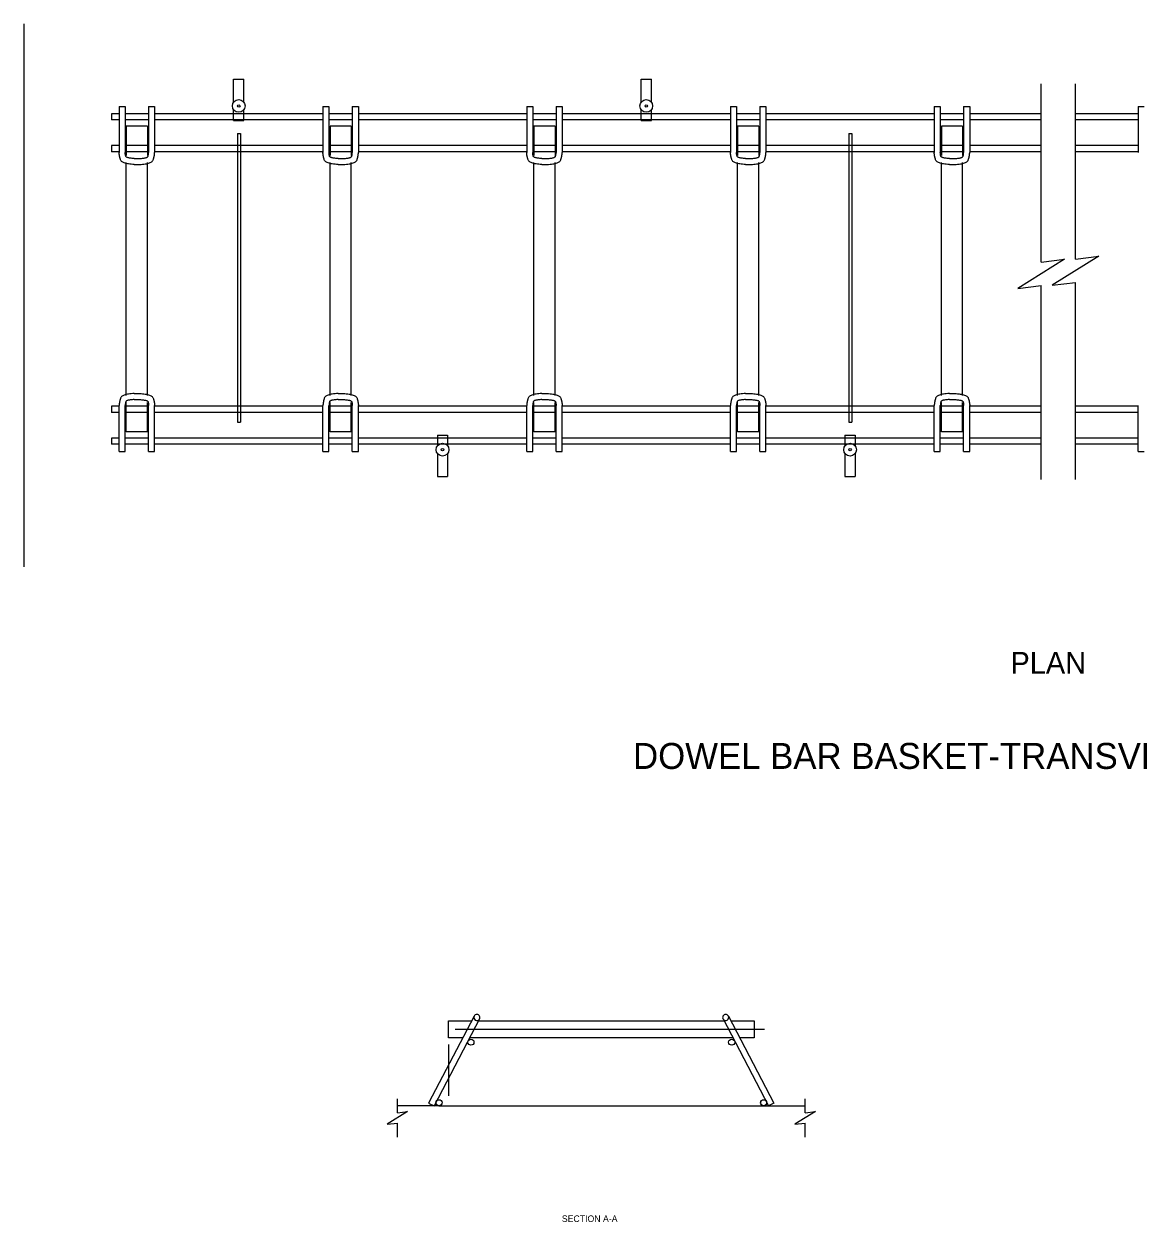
# Model space of a CAD drawing. Extents: x -1102.3 to -1073.6, y 467.2 to 482.5.
# Drawn here: x -1101.46 to -1095.99, y 476.43 to 482.31 of the extents above; entities that cross this region are included whole.
import ezdxf

# ---------------------------------------------------------------- set-up
doc = ezdxf.new("R2010")
doc.units = 0
for name, color, linetype in [('rd_NO-PLOT', 7, 'Continuous'), ('rd_PAVEMENT-anno', 7, 'Continuous'), ('str_Center-Line-A', 7, 'Continuous'), ('str_Concrete-A', 7, 'Continuous'), ('str_Grades-Finish-Grade-A', 7, 'Continuous'), ('str_Layout-A', 7, 'Continuous'), ('str_Misc-Steel-C', 7, 'Continuous'), ('str_Reinforcement-A', 7, 'Continuous'), ('str_Reinforcement-B', 7, 'Continuous')]:
    doc.layers.add(name, color=color, linetype=linetype)

msp = doc.modelspace()

# ---------------------------------------------------------------- linework, layer by layer
at = {"layer": 'rd_PAVEMENT-anno'}
msp.add_line((-1099.3739, 477.2997), (-1099.3739, 477.0483), dxfattribs=at)
at = {"layer": 'str_Center-Line-A'}
msp.add_line((-1097.8239, 477.3743), (-1099.3415, 477.3743), dxfattribs=at)
at = {"layer": 'str_Concrete-A'}
msp.add_line((-1101.4572, 482.3097), (-1101.4572, 479.6445), dxfattribs=at)
at = {"layer": 'str_Grades-Finish-Grade-A'}
for p, q in [((-1099.4206, 476.9993), (-1099.6248, 476.9993)), ((-1099.4206, 476.9993), (-1097.8032, 476.9993)), ((-1097.8025, 476.9993), (-1097.6236, 476.9993))]:
    msp.add_line(p, q, dxfattribs=at)
at = {"layer": 'str_Layout-A'}
for p, q in [((-1096.4652, 481.2975), (-1096.4652, 482.0156)), ((-1096.2966, 481.3125), (-1096.2966, 482.0156)), ((-1096.4652, 481.1404), (-1096.4652, 481.2975)), ((-1096.2966, 481.1554), (-1096.2966, 481.3125)), ((-1096.4652, 480.869), (-1096.4652, 481.0261)), ((-1096.2966, 480.8839), (-1096.2966, 481.0411)), ((-1096.2966, 480.0736), (-1096.2966, 480.8839)), ((-1096.4652, 480.0736), (-1096.4652, 480.869)), ((-1099.6248, 476.9649), (-1099.6248, 477.0337)), ((-1097.6236, 476.9649), (-1097.6236, 477.0337)), ((-1099.6248, 476.8462), (-1099.6248, 476.9149)), ((-1097.6236, 476.8462), (-1097.6236, 476.9149))]:
    msp.add_line(p, q, dxfattribs=at)
for points in [[(-1096.2966, 481.1554), (-1096.1823, 481.1696), (-1096.4109, 481.0268), (-1096.2966, 481.0411)], [(-1096.4652, 481.1404), (-1096.3509, 481.1547), (-1096.5795, 481.0118), (-1096.4652, 481.0261)], [(-1099.6248, 476.9649), (-1099.5748, 476.9712), (-1099.6748, 476.9087), (-1099.6248, 476.9149)], [(-1097.6236, 476.9649), (-1097.5736, 476.9712), (-1097.6736, 476.9087), (-1097.6236, 476.9149)]]:
    msp.add_lwpolyline(points, dxfattribs=at)
at = {"layer": 'str_Misc-Steel-C'}
for p, q in [((-1100.4282, 482.0384), (-1100.3783, 482.0384)), ((-1100.4282, 481.9259), (-1100.4282, 482.0384)), ((-1100.3783, 481.9259), (-1100.3783, 482.0384)), ((-1098.4282, 482.0384), (-1098.3783, 482.0384)), ((-1098.4282, 481.9259), (-1098.4282, 482.0384)), ((-1098.3783, 481.9259), (-1098.3783, 482.0384)), ((-1100.4282, 481.8366), (-1100.4282, 481.8884)), ((-1100.3783, 481.8366), (-1100.3783, 481.8884)), ((-1098.4282, 481.8366), (-1098.4282, 481.8884)), ((-1098.3783, 481.8366), (-1098.3783, 481.8884)), ((-1100.4282, 481.8366), (-1100.3783, 481.8366)), ((-1098.4282, 481.8366), (-1098.3783, 481.8366)), ((-1099.4282, 480.2907), (-1099.4282, 480.2389)), ((-1099.4282, 480.2907), (-1099.3783, 480.2907)), ((-1099.3783, 480.2907), (-1099.3783, 480.2389)), ((-1097.4282, 480.2907), (-1097.4282, 480.2389)), ((-1097.4282, 480.2907), (-1097.3783, 480.2907)), ((-1097.3783, 480.2907), (-1097.3783, 480.2389)), ((-1099.4282, 480.2014), (-1099.4282, 480.0889)), ((-1099.3783, 480.2014), (-1099.3783, 480.0889)), ((-1097.4282, 480.2014), (-1097.4282, 480.0889)), ((-1097.3783, 480.2014), (-1097.3783, 480.0889)), ((-1099.4282, 480.0889), (-1099.3783, 480.0889)), ((-1097.4282, 480.0889), (-1097.3783, 480.0889))]:
    msp.add_line(p, q, dxfattribs=at)
for centre, radius in [((-1100.4032, 481.9072), 0.0312), ((-1098.4032, 481.9072), 0.0312), ((-1100.4032, 481.9072), 0.00625), ((-1098.4032, 481.9072), 0.00625), ((-1099.4032, 480.2201), 0.0312), ((-1099.4032, 480.2201), 0.00625), ((-1097.4032, 480.2201), 0.0312), ((-1097.4032, 480.2201), 0.00625)]:
    msp.add_circle(centre, radius, dxfattribs=at)
at = {"layer": 'str_Reinforcement-A'}
for p, q in [((-1100.99, 481.905), (-1100.9603, 481.905)), ((-1100.99, 481.905), (-1100.99, 481.6793)), ((-1100.9603, 481.905), (-1100.9603, 481.6793)), ((-1100.8458, 481.905), (-1100.8458, 481.6793)), ((-1100.8458, 481.905), (-1100.816, 481.905)), ((-1100.816, 481.905), (-1100.816, 481.6793)), ((-1099.99, 481.905), (-1099.9603, 481.905)), ((-1099.99, 481.905), (-1099.99, 481.6793)), ((-1099.9603, 481.905), (-1099.9603, 481.6793)), ((-1099.8458, 481.905), (-1099.8458, 481.6793)), ((-1099.8458, 481.905), (-1099.816, 481.905)), ((-1099.816, 481.905), (-1099.816, 481.6793)), ((-1098.99, 481.905), (-1098.9603, 481.905)), ((-1098.99, 481.905), (-1098.99, 481.6793)), ((-1098.9603, 481.905), (-1098.9603, 481.6793)), ((-1098.8458, 481.905), (-1098.8458, 481.6793)), ((-1098.8458, 481.905), (-1098.816, 481.905)), ((-1098.816, 481.905), (-1098.816, 481.6793)), ((-1097.99, 481.905), (-1097.9603, 481.905)), ((-1097.99, 481.905), (-1097.99, 481.6793)), ((-1097.9603, 481.905), (-1097.9603, 481.6793)), ((-1097.8458, 481.905), (-1097.8458, 481.6793)), ((-1097.8458, 481.905), (-1097.816, 481.905)), ((-1097.816, 481.905), (-1097.816, 481.6793)), ((-1096.99, 481.905), (-1096.9603, 481.905)), ((-1096.99, 481.905), (-1096.99, 481.6793)), ((-1096.9603, 481.905), (-1096.9603, 481.6793)), ((-1096.8458, 481.905), (-1096.8458, 481.6793)), ((-1096.8458, 481.905), (-1096.816, 481.905)), ((-1096.816, 481.905), (-1096.816, 481.6793)), ((-1095.99, 481.905), (-1095.9603, 481.905)), ((-1095.99, 481.905), (-1095.99, 481.6793)), ((-1101.028, 481.8687), (-1101.028, 481.839)), ((-1100.99, 481.8687), (-1101.028, 481.8687)), ((-1100.99, 481.839), (-1101.028, 481.839)), ((-1100.8458, 481.8687), (-1100.9603, 481.8687)), ((-1100.8458, 481.839), (-1100.9603, 481.839)), ((-1099.99, 481.8687), (-1100.816, 481.8687)), ((-1099.99, 481.839), (-1100.816, 481.839)), ((-1099.8458, 481.8687), (-1099.9603, 481.8687)), ((-1099.8458, 481.839), (-1099.9603, 481.839)), ((-1098.99, 481.8687), (-1099.816, 481.8687)), ((-1098.99, 481.839), (-1099.816, 481.839)), ((-1098.8458, 481.8687), (-1098.9603, 481.8687)), ((-1098.8458, 481.839), (-1098.9603, 481.839)), ((-1097.99, 481.8687), (-1098.816, 481.8687)), ((-1097.99, 481.839), (-1098.816, 481.839)), ((-1097.8458, 481.8687), (-1097.9603, 481.8687)), ((-1097.8458, 481.839), (-1097.9603, 481.839)), ((-1096.99, 481.8687), (-1097.816, 481.8687)), ((-1096.99, 481.839), (-1097.816, 481.839)), ((-1096.8458, 481.8687), (-1096.9603, 481.8687)), ((-1096.8458, 481.839), (-1096.9603, 481.839)), ((-1096.4652, 481.8687), (-1096.816, 481.8687)), ((-1096.4652, 481.839), (-1096.816, 481.839)), ((-1095.99, 481.8687), (-1096.2966, 481.8687)), ((-1095.99, 481.839), (-1096.2966, 481.839)), ((-1100.4092, 481.7723), (-1100.3943, 481.7723)), ((-1100.4092, 481.7723), (-1100.4092, 480.355)), ((-1100.3943, 481.7723), (-1100.3943, 480.355)), ((-1097.4092, 481.7723), (-1097.3943, 481.7723)), ((-1097.4092, 481.7723), (-1097.4092, 480.355)), ((-1097.3943, 481.7723), (-1097.3943, 480.355)), ((-1101.028, 481.7125), (-1101.028, 481.6827)), ((-1100.99, 481.7125), (-1101.028, 481.7125)), ((-1100.8458, 481.7125), (-1100.9603, 481.7125)), ((-1099.99, 481.7125), (-1100.816, 481.7125)), ((-1099.8458, 481.7125), (-1099.9603, 481.7125)), ((-1098.99, 481.7125), (-1099.816, 481.7125)), ((-1098.8458, 481.7125), (-1098.9603, 481.7125)), ((-1097.99, 481.7125), (-1098.816, 481.7125)), ((-1097.8458, 481.7125), (-1097.9603, 481.7125)), ((-1096.99, 481.7125), (-1097.816, 481.7125)), ((-1096.8458, 481.7125), (-1096.9603, 481.7125)), ((-1096.4652, 481.7125), (-1096.816, 481.7125)), ((-1095.99, 481.7125), (-1096.2966, 481.7125)), ((-1100.99, 481.6827), (-1101.028, 481.6827)), ((-1100.8458, 481.6827), (-1100.9603, 481.6827)), ((-1100.9158, 481.6494), (-1100.8902, 481.6494)), ((-1099.99, 481.6827), (-1100.816, 481.6827)), ((-1099.8458, 481.6827), (-1099.9603, 481.6827)), ((-1099.9158, 481.6494), (-1099.8902, 481.6494)), ((-1098.99, 481.6827), (-1099.816, 481.6827)), ((-1098.8458, 481.6827), (-1098.9603, 481.6827)), ((-1098.9158, 481.6494), (-1098.8902, 481.6494)), ((-1097.99, 481.6827), (-1098.816, 481.6827)), ((-1097.8458, 481.6827), (-1097.9603, 481.6827)), ((-1097.9158, 481.6494), (-1097.8902, 481.6494)), ((-1096.99, 481.6827), (-1097.816, 481.6827)), ((-1096.8458, 481.6827), (-1096.9603, 481.6827)), ((-1096.9158, 481.6494), (-1096.8902, 481.6494)), ((-1096.4652, 481.6827), (-1096.816, 481.6827)), ((-1095.99, 481.6827), (-1096.2966, 481.6827)), ((-1100.9158, 481.6197), (-1100.8902, 481.6197)), ((-1099.9158, 481.6197), (-1099.8902, 481.6197)), ((-1098.9158, 481.6197), (-1098.8902, 481.6197)), ((-1097.9158, 481.6197), (-1097.8902, 481.6197)), ((-1096.9158, 481.6197), (-1096.8902, 481.6197)), ((-1100.9158, 480.4959), (-1100.8902, 480.4959)), ((-1100.9158, 480.4662), (-1100.8902, 480.4662)), ((-1099.9158, 480.4959), (-1099.8902, 480.4959)), ((-1099.9158, 480.4662), (-1099.8902, 480.4662)), ((-1098.9158, 480.4959), (-1098.8902, 480.4959)), ((-1098.9158, 480.4662), (-1098.8902, 480.4662)), ((-1097.9158, 480.4959), (-1097.8902, 480.4959)), ((-1097.9158, 480.4662), (-1097.8902, 480.4662)), ((-1096.9158, 480.4959), (-1096.8902, 480.4959)), ((-1096.9158, 480.4662), (-1096.8902, 480.4662)), ((-1101.028, 480.4329), (-1101.028, 480.4031)), ((-1100.99, 480.4329), (-1101.028, 480.4329)), ((-1100.99, 480.4031), (-1101.028, 480.4031)), ((-1100.99, 480.2106), (-1100.99, 480.4363)), ((-1100.9603, 480.2106), (-1100.9603, 480.4363)), ((-1100.8458, 480.4329), (-1100.9603, 480.4329)), ((-1100.8458, 480.4031), (-1100.9603, 480.4031)), ((-1100.8458, 480.2106), (-1100.8458, 480.4363)), ((-1100.816, 480.2106), (-1100.816, 480.4363)), ((-1099.99, 480.4329), (-1100.816, 480.4329)), ((-1099.99, 480.4031), (-1100.816, 480.4031)), ((-1099.99, 480.2106), (-1099.99, 480.4363)), ((-1099.9603, 480.2106), (-1099.9603, 480.4363)), ((-1099.8458, 480.4329), (-1099.9603, 480.4329)), ((-1099.8458, 480.4031), (-1099.9603, 480.4031)), ((-1099.8458, 480.2106), (-1099.8458, 480.4363)), ((-1099.816, 480.2106), (-1099.816, 480.4363)), ((-1098.99, 480.4329), (-1099.816, 480.4329)), ((-1098.99, 480.4031), (-1099.816, 480.4031)), ((-1098.99, 480.2106), (-1098.99, 480.4363)), ((-1098.9603, 480.2106), (-1098.9603, 480.4363)), ((-1098.8458, 480.4329), (-1098.9603, 480.4329)), ((-1098.8458, 480.4031), (-1098.9603, 480.4031)), ((-1098.8458, 480.2106), (-1098.8458, 480.4363)), ((-1098.816, 480.2106), (-1098.816, 480.4363)), ((-1097.99, 480.4329), (-1098.816, 480.4329)), ((-1097.99, 480.4031), (-1098.816, 480.4031)), ((-1097.99, 480.2106), (-1097.99, 480.4363)), ((-1097.9603, 480.2106), (-1097.9603, 480.4363)), ((-1097.8458, 480.4329), (-1097.9603, 480.4329)), ((-1097.8458, 480.4031), (-1097.9603, 480.4031)), ((-1097.8458, 480.2106), (-1097.8458, 480.4363)), ((-1097.816, 480.2106), (-1097.816, 480.4363)), ((-1096.99, 480.4329), (-1097.816, 480.4329)), ((-1096.99, 480.4031), (-1097.816, 480.4031)), ((-1096.99, 480.2106), (-1096.99, 480.4363)), ((-1096.9603, 480.2106), (-1096.9603, 480.4363)), ((-1096.8458, 480.4329), (-1096.9603, 480.4329)), ((-1096.8458, 480.4031), (-1096.9603, 480.4031)), ((-1096.8458, 480.2106), (-1096.8458, 480.4363)), ((-1096.816, 480.2106), (-1096.816, 480.4363)), ((-1096.4652, 480.4329), (-1096.816, 480.4329)), ((-1096.4652, 480.4031), (-1096.816, 480.4031)), ((-1095.99, 480.4329), (-1096.2966, 480.4329)), ((-1095.99, 480.4031), (-1096.2966, 480.4031)), ((-1095.99, 480.2106), (-1095.99, 480.4363)), ((-1100.4092, 480.355), (-1100.3943, 480.355)), ((-1097.4092, 480.355), (-1097.3943, 480.355)), ((-1101.028, 480.2766), (-1101.028, 480.2469)), ((-1100.99, 480.2766), (-1101.028, 480.2766)), ((-1100.99, 480.2469), (-1101.028, 480.2469)), ((-1100.8458, 480.2766), (-1100.9603, 480.2766)), ((-1100.8458, 480.2469), (-1100.9603, 480.2469)), ((-1099.99, 480.2766), (-1100.816, 480.2766)), ((-1099.99, 480.2469), (-1100.816, 480.2469)), ((-1099.8458, 480.2766), (-1099.9603, 480.2766)), ((-1099.8458, 480.2469), (-1099.9603, 480.2469)), ((-1098.99, 480.2766), (-1099.816, 480.2766)), ((-1098.99, 480.2469), (-1099.816, 480.2469)), ((-1098.8458, 480.2766), (-1098.9603, 480.2766)), ((-1098.8458, 480.2469), (-1098.9603, 480.2469)), ((-1097.99, 480.2766), (-1098.816, 480.2766)), ((-1097.99, 480.2469), (-1098.816, 480.2469)), ((-1097.8458, 480.2766), (-1097.9603, 480.2766)), ((-1097.8458, 480.2469), (-1097.9603, 480.2469)), ((-1096.99, 480.2766), (-1097.816, 480.2766)), ((-1096.99, 480.2469), (-1097.816, 480.2469)), ((-1096.8458, 480.2766), (-1096.9603, 480.2766)), ((-1096.8458, 480.2469), (-1096.9603, 480.2469)), ((-1096.4652, 480.2766), (-1096.816, 480.2766)), ((-1096.4652, 480.2469), (-1096.816, 480.2469)), ((-1095.99, 480.2766), (-1096.2966, 480.2766)), ((-1095.99, 480.2469), (-1096.2966, 480.2469)), ((-1100.99, 480.2106), (-1100.9603, 480.2106)), ((-1100.8458, 480.2106), (-1100.816, 480.2106)), ((-1099.99, 480.2106), (-1099.9603, 480.2106)), ((-1099.8458, 480.2106), (-1099.816, 480.2106)), ((-1098.99, 480.2106), (-1098.9603, 480.2106)), ((-1098.8458, 480.2106), (-1098.816, 480.2106)), ((-1097.99, 480.2106), (-1097.9603, 480.2106)), ((-1097.8458, 480.2106), (-1097.816, 480.2106)), ((-1096.99, 480.2106), (-1096.9603, 480.2106)), ((-1096.8458, 480.2106), (-1096.816, 480.2106)), ((-1095.99, 480.2106), (-1095.9603, 480.2106)), ((-1099.2478, 477.4398), (-1099.4712, 477.0129)), ((-1099.2215, 477.4258), (-1099.445, 476.999)), ((-1098.0265, 477.4258), (-1097.8031, 476.999)), ((-1098.0002, 477.4398), (-1097.7768, 477.0129)), ((-1099.3739, 477.3743), (-1099.3739, 477.3743)), ((-1099.4712, 477.0129), (-1099.445, 476.999)), ((-1097.8428, 477.0171), (-1097.8428, 477.0143)), ((-1097.7768, 477.0129), (-1097.8031, 476.999))]:
    msp.add_line(p, q, dxfattribs=at)
for centre in [(-1099.2639, 477.3118), (-1097.9841, 477.3118), (-1099.4202, 477.0143), (-1097.8279, 477.0143)]:
    msp.add_circle(centre, 0.015, dxfattribs=at)
for centre, start, end in [((-1099.2344, 477.4331), 153.47878, 322.78144), ((-1099.2344, 477.4331), 322.78144, 153.47878), ((-1098.0136, 477.4331), 26.52122, 217.21856), ((-1098.0136, 477.4331), 217.21856, 26.52122)]:
    msp.add_arc(centre, 0.015, start, end, dxfattribs=at)
for points in [[(-1100.9158, 481.6197), (-1100.9776, 481.6226), (-1100.9899, 481.6653), (-1100.99, 481.6789)], [(-1100.9158, 481.6494), (-1100.9549, 481.6513), (-1100.9602, 481.6697), (-1100.9603, 481.6793)], [(-1100.8902, 481.6494), (-1100.8512, 481.6513), (-1100.8459, 481.6697), (-1100.8458, 481.6793)], [(-1100.8902, 481.6197), (-1100.8285, 481.6226), (-1100.8162, 481.6653), (-1100.816, 481.6789)], [(-1099.9158, 481.6197), (-1099.9776, 481.6226), (-1099.9899, 481.6653), (-1099.99, 481.6789)], [(-1099.9158, 481.6494), (-1099.9549, 481.6513), (-1099.9602, 481.6697), (-1099.9603, 481.6793)], [(-1099.8902, 481.6494), (-1099.8512, 481.6513), (-1099.8459, 481.6697), (-1099.8458, 481.6793)], [(-1099.8902, 481.6197), (-1099.8285, 481.6226), (-1099.8162, 481.6653), (-1099.816, 481.6789)], [(-1098.9158, 481.6197), (-1098.9776, 481.6226), (-1098.9899, 481.6653), (-1098.99, 481.6789)], [(-1098.9158, 481.6494), (-1098.9549, 481.6513), (-1098.9602, 481.6697), (-1098.9603, 481.6793)], [(-1098.8902, 481.6494), (-1098.8512, 481.6513), (-1098.8459, 481.6697), (-1098.8458, 481.6793)], [(-1098.8902, 481.6197), (-1098.8285, 481.6226), (-1098.8162, 481.6653), (-1098.816, 481.6789)], [(-1097.9158, 481.6197), (-1097.9776, 481.6226), (-1097.9899, 481.6653), (-1097.99, 481.6789)], [(-1097.9158, 481.6494), (-1097.9549, 481.6513), (-1097.9602, 481.6697), (-1097.9603, 481.6793)], [(-1097.8902, 481.6494), (-1097.8512, 481.6513), (-1097.8459, 481.6697), (-1097.8458, 481.6793)], [(-1097.8902, 481.6197), (-1097.8285, 481.6226), (-1097.8162, 481.6653), (-1097.816, 481.6789)], [(-1096.9158, 481.6197), (-1096.9776, 481.6226), (-1096.9899, 481.6653), (-1096.99, 481.6789)], [(-1096.9158, 481.6494), (-1096.9549, 481.6513), (-1096.9602, 481.6697), (-1096.9603, 481.6793)], [(-1096.8902, 481.6494), (-1096.8512, 481.6513), (-1096.8459, 481.6697), (-1096.8458, 481.6793)], [(-1096.8902, 481.6197), (-1096.8285, 481.6226), (-1096.8162, 481.6653), (-1096.816, 481.6789)], [(-1100.9158, 480.4959), (-1100.9776, 480.4931), (-1100.9899, 480.4503), (-1100.99, 480.4367)], [(-1100.9158, 480.4662), (-1100.9549, 480.4643), (-1100.9602, 480.4459), (-1100.9603, 480.4363)], [(-1100.8902, 480.4959), (-1100.8285, 480.4931), (-1100.8162, 480.4503), (-1100.816, 480.4367)], [(-1100.8902, 480.4662), (-1100.8512, 480.4643), (-1100.8459, 480.4459), (-1100.8458, 480.4363)], [(-1099.9158, 480.4959), (-1099.9776, 480.4931), (-1099.9899, 480.4503), (-1099.99, 480.4367)], [(-1099.9158, 480.4662), (-1099.9549, 480.4643), (-1099.9602, 480.4459), (-1099.9603, 480.4363)], [(-1099.8902, 480.4959), (-1099.8285, 480.4931), (-1099.8162, 480.4503), (-1099.816, 480.4367)], [(-1099.8902, 480.4662), (-1099.8512, 480.4643), (-1099.8459, 480.4459), (-1099.8458, 480.4363)], [(-1098.9158, 480.4959), (-1098.9776, 480.4931), (-1098.9899, 480.4503), (-1098.99, 480.4367)], [(-1098.9158, 480.4662), (-1098.9549, 480.4643), (-1098.9602, 480.4459), (-1098.9603, 480.4363)], [(-1098.8902, 480.4959), (-1098.8285, 480.4931), (-1098.8162, 480.4503), (-1098.816, 480.4367)], [(-1098.8902, 480.4662), (-1098.8512, 480.4643), (-1098.8459, 480.4459), (-1098.8458, 480.4363)], [(-1097.9158, 480.4959), (-1097.9776, 480.4931), (-1097.9899, 480.4503), (-1097.99, 480.4367)], [(-1097.9158, 480.4662), (-1097.9549, 480.4643), (-1097.9602, 480.4459), (-1097.9603, 480.4363)], [(-1097.8902, 480.4959), (-1097.8285, 480.4931), (-1097.8162, 480.4503), (-1097.816, 480.4367)], [(-1097.8902, 480.4662), (-1097.8512, 480.4643), (-1097.8459, 480.4459), (-1097.8458, 480.4363)], [(-1096.9158, 480.4959), (-1096.9776, 480.4931), (-1096.9899, 480.4503), (-1096.99, 480.4367)], [(-1096.9158, 480.4662), (-1096.9549, 480.4643), (-1096.9602, 480.4459), (-1096.9603, 480.4363)], [(-1096.8902, 480.4959), (-1096.8285, 480.4931), (-1096.8162, 480.4503), (-1096.816, 480.4367)], [(-1096.8902, 480.4662), (-1096.8512, 480.4643), (-1096.8459, 480.4459), (-1096.8458, 480.4363)]]:
    msp.add_open_spline(points, degree=2, dxfattribs=at)
at = {"layer": 'str_Reinforcement-B'}
for p, q in [((-1100.9551, 481.8077), (-1100.9551, 481.6642)), ((-1100.851, 481.8077), (-1100.9551, 481.8077)), ((-1100.851, 481.8077), (-1100.851, 481.6642)), ((-1099.9551, 481.8077), (-1099.9551, 481.6642)), ((-1099.851, 481.8077), (-1099.9551, 481.8077)), ((-1099.851, 481.8077), (-1099.851, 481.6642)), ((-1098.9551, 481.8077), (-1098.9551, 481.6642)), ((-1098.851, 481.8077), (-1098.9551, 481.8077)), ((-1098.851, 481.8077), (-1098.851, 481.6642)), ((-1097.9551, 481.8077), (-1097.9551, 481.6642)), ((-1097.851, 481.8077), (-1097.9551, 481.8077)), ((-1097.851, 481.8077), (-1097.851, 481.6642)), ((-1096.9551, 481.8077), (-1096.9551, 481.6642)), ((-1096.851, 481.8077), (-1096.9551, 481.8077)), ((-1096.851, 481.8077), (-1096.851, 481.6642)), ((-1100.9551, 480.4866), (-1100.9551, 481.629)), ((-1100.8509, 480.4866), (-1100.8509, 481.629)), ((-1099.9551, 480.4866), (-1099.9551, 481.629)), ((-1099.8509, 480.4866), (-1099.8509, 481.629)), ((-1098.9551, 480.4866), (-1098.9551, 481.629)), ((-1098.8509, 480.4866), (-1098.8509, 481.629)), ((-1097.9551, 480.4866), (-1097.9551, 481.629)), ((-1097.8509, 480.4866), (-1097.8509, 481.629)), ((-1096.9551, 480.4866), (-1096.9551, 481.629)), ((-1096.8509, 480.4866), (-1096.8509, 481.629)), ((-1100.9551, 480.3079), (-1100.9551, 480.4515)), ((-1100.851, 480.3079), (-1100.851, 480.4514)), ((-1099.9551, 480.3079), (-1099.9551, 480.4515)), ((-1099.851, 480.3079), (-1099.851, 480.4514)), ((-1098.9551, 480.3079), (-1098.9551, 480.4515)), ((-1098.851, 480.3079), (-1098.851, 480.4514)), ((-1097.9551, 480.3079), (-1097.9551, 480.4515)), ((-1097.851, 480.3079), (-1097.851, 480.4514)), ((-1096.9551, 480.3079), (-1096.9551, 480.4515)), ((-1096.851, 480.3079), (-1096.851, 480.4514)), ((-1100.851, 480.3079), (-1100.9551, 480.3079)), ((-1099.851, 480.3079), (-1099.9551, 480.3079)), ((-1098.851, 480.3079), (-1098.9551, 480.3079)), ((-1097.851, 480.3079), (-1097.9551, 480.3079)), ((-1096.851, 480.3079), (-1096.9551, 480.3079)), ((-1097.8741, 477.3743), (-1097.8741, 477.3743))]:
    msp.add_line(p, q, dxfattribs=at)
for points in [[(-1099.3039, 477.3326), (-1099.3739, 477.3326), (-1099.3739, 477.4159), (-1099.2603, 477.4159)], [(-1099.2267, 477.4159), (-1098.0213, 477.4159)], [(-1097.9877, 477.4159), (-1097.8741, 477.4159), (-1097.8741, 477.3326), (-1097.9441, 477.3326)], [(-1097.9777, 477.3326), (-1099.2703, 477.3326)]]:
    msp.add_lwpolyline(points, dxfattribs=at)

# ---------------------------------------------------------------- texts
at = {"layer": 'rd_NO-PLOT'}
for s, height, p in [('PLAN', 0.10628, (-1096.6161, 479.1211)), ('DOWEL BAR BASKET-TRANSVERSE JOINT', 0.127535, (-1098.4681, 478.6531)), ('SECTION A-A', 0.031984, (-1098.8177, 476.4294))]:
    msp.add_text(s, height=height, dxfattribs=at).set_placement(p)

doc.saveas('drawing.dxf')
